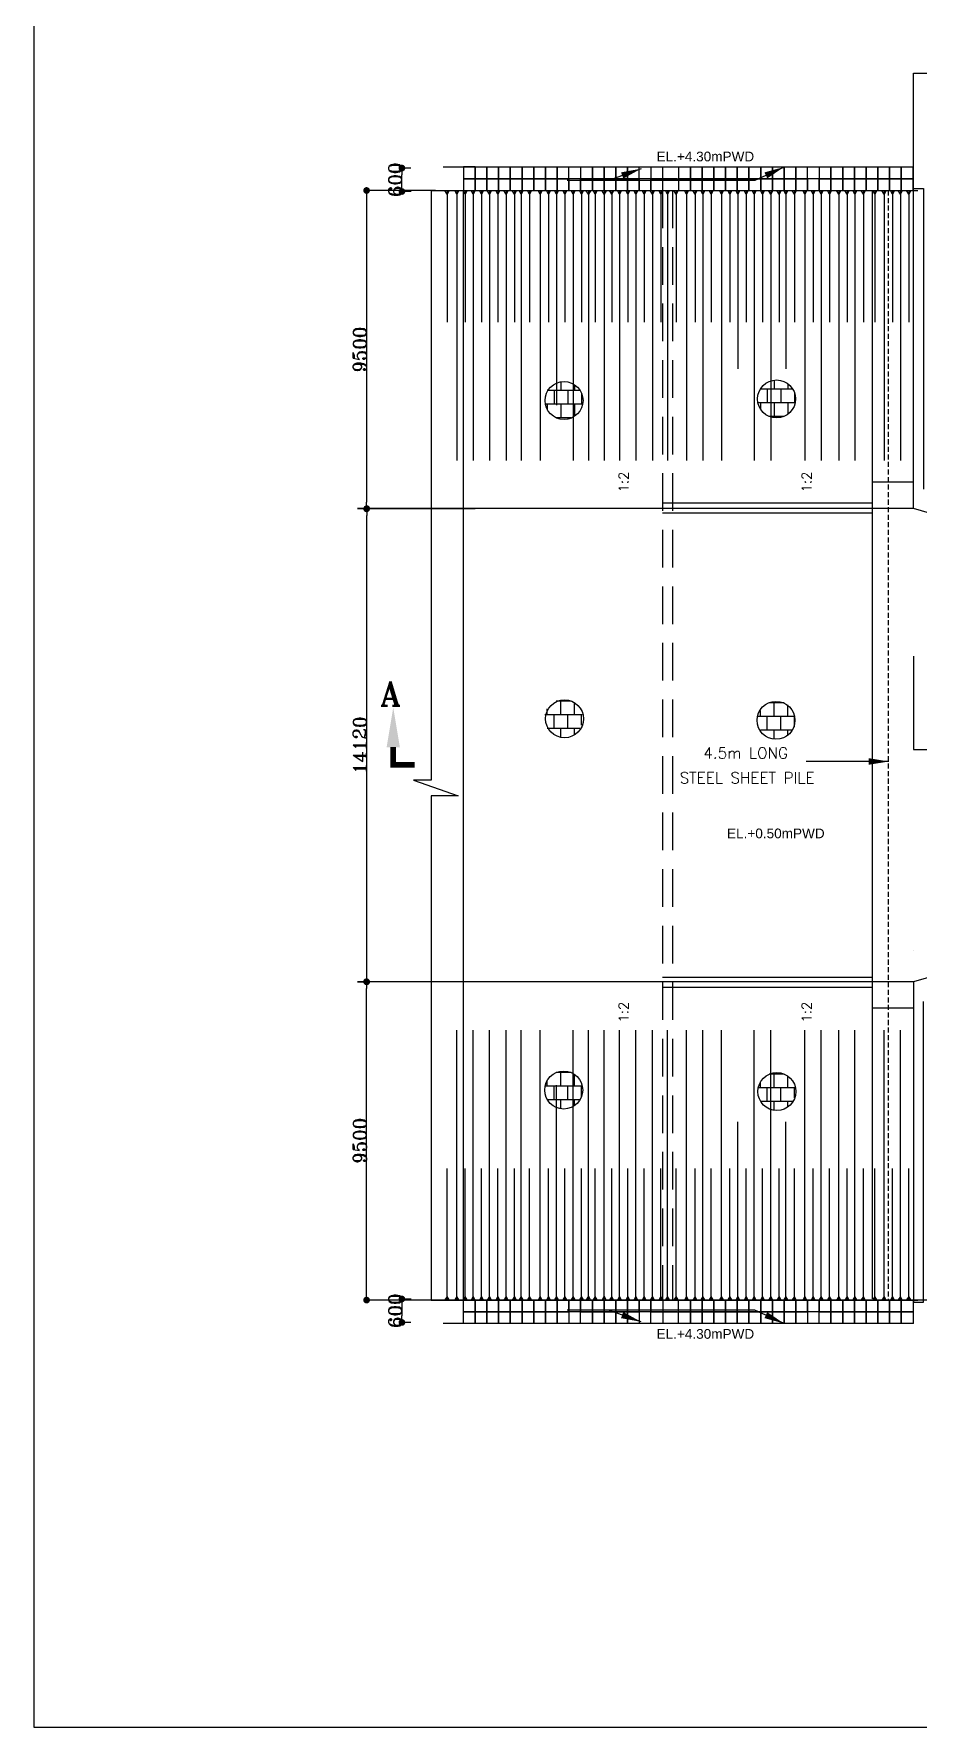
# Model space of a CAD drawing. Header units: metres. Extents: x -98554 to 27544620, y -161930 to 5264560.
# Drawn here: x -83711 to -57274, y 246363 to 296885 of the extents above; entities that cross this region are included whole.
import ezdxf

# ---------------------------------------------------------------- set-up
doc = ezdxf.new("R2010")
doc.units = ezdxf.units.M
doc.header["$LTSCALE"] = 15
doc.header["$MEASUREMENT"] = 0
for name, pattern in [('2-2', [50, 25, -25]), ('DASHED', [0.75, 0.5, -0.25]), ('DASHED2', [0.375, 0.25, -0.125])]:
    doc.linetypes.add(name, pattern=pattern)
doc.layers.get('0').update_dxf_attribs({"linetype": 'CONTINUOUS'})
doc.layers.get('Defpoints').update_dxf_attribs({"linetype": 'CONTINUOUS'})
for name, color, linetype in [('Dotted line', 7, 'DASHED'), ('LINE', 7, 'CONTINUOUS'), ('SLOPECON', 12, 'CONTINUOUS')]:
    doc.layers.add(name, color=color, linetype=linetype)
doc.layers.add('lline', color=102, linetype='CONTINUOUS', lineweight=20)
doc.layers.add('Rod', color=245, linetype='CONTINUOUS', lineweight=40)
doc.styles.add('BIG', font='ROMANT.SHX')
doc.styles.add('NASIR', font='romant.shx')
doc.styles.add('ROMAN_SIMPLEX', font='ROMANS')
doc.styles.get("Standard").update_dxf_attribs({"font": 'arial.ttf'})
doc.dimstyles.new('3', dxfattribs={"dimtxt": 225, "dimasz": 150, "dimexe": 225, "dimexo": 610, "dimgap": 9, "dimtad": 0, "dimdec": 0, "dimzin": 0, "dimdsep": 46, "dimtxsty": 'Standard', "dimblk": 'DOT', "dimcen": 0, "dimclrd": 5, "dimclrt": 1, "dimadec": 0, "dimazin": 0, "dimtfac": 1, "dimtdec": 0, "dimtofl": 0, "dimtmove": 2, "dimatfit": 3, "dimfxl": 1, "dimtolj": 1, "dimtzin": 0, "dimarcsym": 0})
doc.dimstyles.new('ISO-25', dxfattribs={"dimtxt": 250, "dimasz": 2.5, "dimexe": 1.25, "dimexo": 0.625, "dimtad": 1, "dimtxsty": 'BIG', "dimcen": 2.5, "dimadec": 0, "dimazin": 0, "dimtfac": 1, "dimtmove": 0, "dimatfit": 3, "dimfxl": 1, "dimarcsym": 0})
doc.dimstyles.get("Standard").update_dxf_attribs({"dimtxt": 250, "dimasz": 2, "dimexe": 0.18, "dimexo": 0.0625, "dimgap": 0.09, "dimtad": 0, "dimtih": 1, "dimtoh": 1, "dimzin": 0, "dimdsep": 46, "dimtxsty": 'ROMAN_SIMPLEX', "dimcen": 0.09, "dimadec": 0, "dimazin": 0, "dimtfac": 1, "dimtofl": 0, "dimtmove": 0, "dimatfit": 3, "dimfxl": 1, "dimtolj": 1, "dimtzin": 0, "dimarcsym": 0})

# ---------------------------------------------------------------- blocks, each defined once
blk = doc.blocks.new('_Dot')
at = {"color": 0, "linetype": 'ByBlock', "lineweight": -2}
blk.add_line((-0.5, 0), (-1, 0), dxfattribs=at)
at = {"color": 0, "linetype": 'ByBlock', "const_width": 0.5}
blk.add_lwpolyline([(-0.25, 0, 1), (0.25, 0, 1)], format="xyb", close=True, dxfattribs=at)
blk = doc.blocks.new('*D2985')
at = {"color": 0, "lineweight": -2}
for p, q in [((-72446, 259137), (-72721, 259137)), ((-72720, 258937), (-72720, 258637)), ((-72455, 258437), (-72721, 258437))]:
    blk.add_line(p, q, dxfattribs=at)
at = {"layer": 'Defpoints', "color": 0}
for p in [(-72446, 259137), (-72720, 258437), (-72454, 258437)]:
    blk.add_point(p, dxfattribs=at)
at = {"color": 0, "lineweight": -2, "xscale": 200, "yscale": 200, "zscale": 200}
for p, rotation in [((-72720, 259137), 90), ((-72720, 258437), 270)]:
    blk.add_blockref('_Dot', p, dxfattribs=dict(at, rotation=rotation))
at = {"color": 0, "insert": (-72920, 258787), "char_height": 400, "attachment_point": 5, "rotation": 90, "style": 'BIG'}
blk.add_mtext('600', dxfattribs=at)
blk = doc.blocks.new('*X11')
at = {"color": 0}
for p, q in [((19840, 640), (19840, 912)), ((19924, 960), (20274, 960)), ((20000, 960), (20000, 985)), ((20160, 640), (20160, 960)), ((19664, 640), (20535, 640)), ((19680, 403), (19680, 640)), ((20000, 320), (20000, 640)), ((20320, 320), (20320, 640)), ((20480, 640), (20480, 781)), ((19720, 320), (20479, 320)), ((19840, 190), (19840, 320)), ((20160, 111), (20160, 320))]:
    blk.add_line(p, q, dxfattribs=at)
blk = doc.blocks.new('*D3023')
at = {"color": 0, "lineweight": -2}
for p, q in [((-70534, 268605), (-73776, 268605)), ((-73775, 259305), (-73775, 268405)), ((-71718, 259105), (-73776, 259105))]:
    blk.add_line(p, q, dxfattribs=at)
at = {"layer": 'Defpoints', "color": 0}
for p in [(-73775, 268605), (-70534, 268605), (-71718, 259105)]:
    blk.add_point(p, dxfattribs=at)
at = {"color": 0, "lineweight": -2, "xscale": 200, "yscale": 200, "zscale": 200}
for p, rotation in [((-73775, 268605), 90), ((-73775, 259105), 270)]:
    blk.add_blockref('_Dot', p, dxfattribs=dict(at, rotation=rotation))
at = {"color": 0, "insert": (-73975, 263855), "char_height": 400, "attachment_point": 5, "rotation": 90, "style": 'BIG'}
blk.add_mtext('9500', dxfattribs=at)
blk = doc.blocks.new('*D3024')
at = {"color": 0, "lineweight": -2}
for p, q in [((-72455, 292880), (-72721, 292880)), ((-72720, 292381), (-72720, 292680)), ((-72446, 292181), (-72721, 292181))]:
    blk.add_line(p, q, dxfattribs=at)
at = {"layer": 'Defpoints', "color": 0}
for p in [(-72720, 292880), (-72454, 292880), (-72446, 292181)]:
    blk.add_point(p, dxfattribs=at)
at = {"color": 0, "lineweight": -2, "xscale": 200, "yscale": 200, "zscale": 200}
for p, rotation in [((-72720, 292880), 90), ((-72720, 292181), 270)]:
    blk.add_blockref('_Dot', p, dxfattribs=dict(at, rotation=rotation))
at = {"color": 0, "insert": (-72920, 292530), "char_height": 400, "attachment_point": 5, "rotation": 90, "style": 'BIG'}
blk.add_mtext('600', dxfattribs=at)
blk = doc.blocks.new('*D3025')
at = {"color": 0, "lineweight": -2}
for p, q in [((-74043, 282719), (-73771, 282719)), ((-73772, 268799), (-73772, 282519)), ((-74043, 268599), (-73771, 268599))]:
    blk.add_line(p, q, dxfattribs=at)
at = {"layer": 'Defpoints', "color": 0}
for p in [(-74043, 282719), (-73772, 282719), (-74043, 268599)]:
    blk.add_point(p, dxfattribs=at)
at = {"color": 0, "lineweight": -2, "xscale": 200, "yscale": 200, "zscale": 200}
for p, rotation in [((-73772, 282719), 90), ((-73772, 268599), 270)]:
    blk.add_blockref('_Dot', p, dxfattribs=dict(at, rotation=rotation))
at = {"color": 0, "insert": (-73973, 275659), "char_height": 400, "attachment_point": 5, "rotation": 90, "style": 'BIG'}
blk.add_mtext('14120', dxfattribs=at)
blk = doc.blocks.new('*D3026')
at = {"color": 0, "lineweight": -2}
for p, q in [((-71718, 292212), (-73776, 292212)), ((-73775, 292012), (-73775, 282912)), ((-70534, 282712), (-73776, 282712))]:
    blk.add_line(p, q, dxfattribs=at)
at = {"layer": 'Defpoints', "color": 0}
for p in [(-71718, 292212), (-73775, 282712), (-70534, 282712)]:
    blk.add_point(p, dxfattribs=at)
at = {"color": 0, "lineweight": -2, "xscale": 200, "yscale": 200, "zscale": 200}
for p, rotation in [((-73775, 292212), 90), ((-73775, 282712), 270)]:
    blk.add_blockref('_Dot', p, dxfattribs=dict(at, rotation=rotation))
at = {"color": 0, "insert": (-73975, 287462), "char_height": 400, "attachment_point": 5, "rotation": 90, "style": 'BIG'}
blk.add_mtext('9500', dxfattribs=at)
blk = doc.blocks.new('*D3107')
at = {"layer": 'Defpoints', "color": 0, "ltscale": 20}
for p in [(-17719, 295714), (-57448, 287787), (-17719, 287787)]:
    blk.add_point(p, dxfattribs=at)
at = {"layer": 'LINE', "color": 0, "lineweight": -2, "ltscale": 20}
for p, q in [((-57448, 287787), (-57448, 295715)), ((-57446, 295714), (-38441, 295714)), ((-17721, 295714), (-36726, 295714)), ((-17719, 287787), (-17719, 295715))]:
    blk.add_line(p, q, dxfattribs=at)
at = {"layer": 'LINE', "color": 0, "ltscale": 20}
for points in [[(-57446, 295715), (-57446, 295714), (-57448, 295714)], [(-17721, 295715), (-17721, 295714), (-17719, 295714)]]:
    blk.add_solid(points, dxfattribs=at)
at = {"layer": 'LINE', "color": 0, "ltscale": 20, "insert": (-37583, 295714), "char_height": 250, "attachment_point": 5, "style": 'ROMAN_SIMPLEX'}
blk.add_mtext('\\A1;39729.67', dxfattribs=at)
blk = doc.blocks.new('*D3109')
at = {"layer": 'Defpoints', "color": 0, "ltscale": 20}
for p in [(-57448, 278320), (-42377, 277491), (-57448, 275529)]:
    blk.add_point(p, dxfattribs=at)
at = {"layer": 'LINE', "color": 0, "lineweight": -2, "ltscale": 20}
for p, q in [((-57448, 278320), (-57448, 275529)), ((-42377, 277491), (-42377, 275529)), ((-57446, 275529), (-50752, 275529)), ((-42379, 275529), (-49073, 275529))]:
    blk.add_line(p, q, dxfattribs=at)
at = {"layer": 'LINE', "color": 0, "ltscale": 20}
for points in [[(-57446, 275529), (-57446, 275529), (-57448, 275529)], [(-42379, 275529), (-42379, 275529), (-42377, 275529)]]:
    blk.add_solid(points, dxfattribs=at)
at = {"layer": 'LINE', "color": 0, "ltscale": 20, "insert": (-49913, 275529), "char_height": 250, "attachment_point": 5, "style": 'ROMAN_SIMPLEX'}
blk.add_mtext('\\A1;15070.85', dxfattribs=at)

msp = doc.modelspace()

# ---------------------------------------------------------------- linework, layer by layer
for p, q in [((-57447.443, 282718.679), (-74051.369, 282718.679)), ((-42978.448, 278577.93), (-57447.443, 282718.679)), ((-57447.443, 268598.679), (-74051.369, 268598.679))]:
    msp.add_line(p, q)
for points in [[(-57448.27, 292912.296), (-71492.665, 292912.296)], [(-71843.276, 292212.231), (-71843.276, 274615.264)], [(-70894.55, 292212.234), (-70894.55, 259101.91)], [(-58679.756, 292212.271), (-58679.756, 259139.979)], [(-58679.756, 282883.387), (-64936.435, 282883.387)], [(-58679.756, 282585.429), (-64935.81, 282585.429)], [(-71843.276, 276785.807), (-71843.276, 274615.264)], [(-71843.276, 274145.698), (-71843.276, 259105.127)], [(-42387.036, 272908.679), (-57447.443, 268598.679)], [(-57448.208, 269548.377), (-57448.27, 269548.377)], [(-58679.756, 268433.971), (-64936.435, 268433.971)], [(-58679.756, 268731.929), (-64935.81, 268731.929)], [(-39725.868, 259105.127), (-72926.67, 259105.127)]]:
    msp.add_lwpolyline(points)
at = {"linetype": '2-2', "ltscale": 2000}
for points in [[(-70883.492, 292562.511), (-70533.492, 292562.511), (-70533.492, 292912.511), (-70883.492, 292912.511), (-70883.492, 292562.511)], [(-70883.492, 292212.511), (-70533.492, 292212.511), (-70533.492, 292562.511), (-70883.492, 292562.511), (-70883.492, 292212.511)], [(-70533.492, 292559.241), (-70183.492, 292559.241), (-70183.492, 292909.241), (-70533.492, 292909.241), (-70533.492, 292559.241)], [(-70533.492, 292209.241), (-70183.492, 292209.241), (-70183.492, 292559.241), (-70533.492, 292559.241), (-70533.492, 292209.241)], [(-70183.492, 292559.241), (-69833.492, 292559.241), (-69833.492, 292909.241), (-70183.492, 292909.241), (-70183.492, 292559.241)], [(-70183.492, 292209.241), (-69833.492, 292209.241), (-69833.492, 292559.241), (-70183.492, 292559.241), (-70183.492, 292209.241)], [(-69833.492, 292559.241), (-69483.492, 292559.241), (-69483.492, 292909.241), (-69833.492, 292909.241), (-69833.492, 292559.241)], [(-69833.492, 292209.241), (-69483.492, 292209.241), (-69483.492, 292559.241), (-69833.492, 292559.241), (-69833.492, 292209.241)], [(-69483.492, 292559.241), (-69133.492, 292559.241), (-69133.492, 292909.241), (-69483.492, 292909.241), (-69483.492, 292559.241)], [(-69483.492, 292209.241), (-69133.492, 292209.241), (-69133.492, 292559.241), (-69483.492, 292559.241), (-69483.492, 292209.241)], [(-69133.492, 292559.241), (-68783.492, 292559.241), (-68783.492, 292909.241), (-69133.492, 292909.241), (-69133.492, 292559.241)], [(-69133.492, 292209.241), (-68783.492, 292209.241), (-68783.492, 292559.241), (-69133.492, 292559.241), (-69133.492, 292209.241)], [(-68783.492, 292559.241), (-68433.492, 292559.241), (-68433.492, 292909.241), (-68783.492, 292909.241), (-68783.492, 292559.241)], [(-68783.492, 292209.241), (-68433.492, 292209.241), (-68433.492, 292559.241), (-68783.492, 292559.241), (-68783.492, 292209.241)], [(-68433.492, 292559.241), (-68083.492, 292559.241), (-68083.492, 292909.241), (-68433.492, 292909.241), (-68433.492, 292559.241)], [(-68433.492, 292209.241), (-68083.492, 292209.241), (-68083.492, 292559.241), (-68433.492, 292559.241), (-68433.492, 292209.241)], [(-68083.492, 292559.241), (-67733.492, 292559.241), (-67733.492, 292909.241), (-68083.492, 292909.241), (-68083.492, 292559.241)], [(-68083.492, 292209.241), (-67733.492, 292209.241), (-67733.492, 292559.241), (-68083.492, 292559.241), (-68083.492, 292209.241)], [(-67733.492, 292209.241), (-67383.492, 292209.241), (-67383.492, 292559.241), (-67733.492, 292559.241), (-67733.492, 292209.241)], [(-67383.492, 292559.241), (-67033.492, 292559.241), (-67033.492, 292909.241), (-67383.492, 292909.241), (-67383.492, 292559.241)], [(-67383.492, 292209.241), (-67033.492, 292209.241), (-67033.492, 292559.241), (-67383.492, 292559.241), (-67383.492, 292209.241)], [(-67033.492, 292559.241), (-66683.492, 292559.241), (-66683.492, 292909.241), (-67033.492, 292909.241), (-67033.492, 292559.241)], [(-67033.492, 292209.241), (-66683.492, 292209.241), (-66683.492, 292559.241), (-67033.492, 292559.241), (-67033.492, 292209.241)], [(-66683.492, 292559.241), (-66333.492, 292559.241), (-66333.492, 292909.241), (-66683.492, 292909.241), (-66683.492, 292559.241)], [(-66683.492, 292209.241), (-66333.492, 292209.241), (-66333.492, 292559.241), (-66683.492, 292559.241), (-66683.492, 292209.241)], [(-66333.492, 292559.241), (-65983.492, 292559.241), (-65983.492, 292909.241), (-66333.492, 292909.241), (-66333.492, 292559.241)], [(-66333.492, 292209.241), (-65983.492, 292209.241), (-65983.492, 292559.241), (-66333.492, 292559.241), (-66333.492, 292209.241)], [(-65983.492, 292559.241), (-65633.492, 292559.241), (-65633.492, 292909.241), (-65983.492, 292909.241), (-65983.492, 292559.241)], [(-65983.492, 292209.241), (-65633.492, 292209.241), (-65633.492, 292559.241), (-65983.492, 292559.241), (-65983.492, 292209.241)], [(-65633.492, 292209.241), (-65283.492, 292209.241), (-65283.492, 292559.241), (-65633.492, 292559.241), (-65633.492, 292209.241)], [(-65283.492, 292559.241), (-64933.492, 292559.241), (-64933.492, 292909.241), (-65283.492, 292909.241), (-65283.492, 292559.241)], [(-65283.492, 292209.241), (-64933.492, 292209.241), (-64933.492, 292559.241), (-65283.492, 292559.241), (-65283.492, 292209.241)], [(-64933.492, 292562.296), (-64106.333, 292562.296), (-64106.333, 292912.296), (-64456.333, 292912.296), (-64456.333, 292562.296)], [(-64456.333, 292212.296), (-64106.333, 292212.296), (-64106.333, 292562.296), (-64456.333, 292562.296), (-64456.333, 292212.296)], [(-64106.333, 292562.296), (-63756.333, 292562.296), (-63756.333, 292912.296), (-64106.333, 292912.296), (-64106.333, 292562.296)], [(-64106.333, 292212.296), (-63756.333, 292212.296), (-63756.333, 292562.296), (-64106.333, 292562.296), (-64106.333, 292212.296)], [(-63756.333, 292562.296), (-63406.333, 292562.296), (-63406.333, 292912.296), (-63756.333, 292912.296), (-63756.333, 292562.296)], [(-63756.333, 292212.296), (-63406.333, 292212.296), (-63406.333, 292562.296), (-63756.333, 292562.296), (-63756.333, 292212.296)], [(-63406.333, 292562.296), (-63056.333, 292562.296), (-63056.333, 292912.296), (-63406.333, 292912.296), (-63406.333, 292562.296)], [(-63406.333, 292212.296), (-63056.333, 292212.296), (-63056.333, 292562.296), (-63406.333, 292562.296), (-63406.333, 292212.296)], [(-63056.333, 292562.296), (-62706.333, 292562.296), (-62706.333, 292912.296), (-63056.333, 292912.296), (-63056.333, 292562.296)], [(-63056.333, 292212.296), (-62706.333, 292212.296), (-62706.333, 292562.296), (-63056.333, 292562.296), (-63056.333, 292212.296)], [(-62707.259, 292562.296), (-62357.259, 292562.296), (-62357.259, 292912.296), (-62707.259, 292912.296), (-62707.259, 292562.296)], [(-62707.259, 292212.296), (-62357.259, 292212.296), (-62357.259, 292562.296), (-62707.259, 292562.296), (-62707.259, 292212.296)], [(-62357.259, 292562.296), (-62007.259, 292562.296), (-62007.259, 292912.296), (-62357.259, 292912.296), (-62357.259, 292562.296)], [(-62357.259, 292212.296), (-62007.259, 292212.296), (-62007.259, 292562.296), (-62357.259, 292562.296), (-62357.259, 292212.296)], [(-62007.259, 292562.296), (-61657.259, 292562.296), (-61657.259, 292912.296), (-62007.259, 292912.296), (-62007.259, 292562.296)], [(-62007.259, 292212.296), (-61657.259, 292212.296), (-61657.259, 292562.296), (-62007.259, 292562.296), (-62007.259, 292212.296)], [(-61657.259, 292562.296), (-61307.259, 292562.296), (-61307.259, 292912.296), (-61657.259, 292912.296), (-61657.259, 292562.296)], [(-61657.259, 292212.296), (-61307.259, 292212.296), (-61307.259, 292562.296), (-61657.259, 292562.296), (-61657.259, 292212.296)], [(-61307.259, 292562.296), (-60957.259, 292562.296), (-60957.259, 292912.296), (-61307.259, 292912.296), (-61307.259, 292562.296)], [(-61307.259, 292212.296), (-60957.259, 292212.296), (-60957.259, 292562.296), (-61307.259, 292562.296), (-61307.259, 292212.296)], [(-60957.259, 292562.296), (-60607.259, 292562.296), (-60607.259, 292912.296), (-60957.259, 292912.296), (-60957.259, 292562.296)], [(-60957.259, 292212.296), (-60607.259, 292212.296), (-60607.259, 292562.296), (-60957.259, 292562.296), (-60957.259, 292212.296)], [(-60607.259, 292212.296), (-60257.259, 292212.296), (-60257.259, 292562.296), (-60607.259, 292562.296), (-60607.259, 292212.296)], [(-60257.259, 292562.296), (-59907.259, 292562.296), (-59907.259, 292912.296), (-60257.259, 292912.296), (-60257.259, 292562.296)], [(-60257.259, 292212.296), (-59907.259, 292212.296), (-59907.259, 292562.296), (-60257.259, 292562.296), (-60257.259, 292212.296)], [(-59907.259, 292562.296), (-59557.259, 292562.296), (-59557.259, 292912.296), (-59907.259, 292912.296), (-59907.259, 292562.296)], [(-59907.259, 292212.296), (-59557.259, 292212.296), (-59557.259, 292562.296), (-59907.259, 292562.296), (-59907.259, 292212.296)], [(-59557.259, 292562.296), (-59207.259, 292562.296), (-59207.259, 292912.296), (-59557.259, 292912.296), (-59557.259, 292562.296)], [(-59557.259, 292212.296), (-59207.259, 292212.296), (-59207.259, 292562.296), (-59557.259, 292562.296), (-59557.259, 292212.296)], [(-59207.259, 292562.296), (-58857.259, 292562.296), (-58857.259, 292912.296), (-59207.259, 292912.296), (-59207.259, 292562.296)], [(-59207.259, 292212.296), (-58857.259, 292212.296), (-58857.259, 292562.296), (-59207.259, 292562.296), (-59207.259, 292212.296)], [(-58857.259, 292562.296), (-58507.259, 292562.296), (-58507.259, 292912.296), (-58857.259, 292912.296), (-58857.259, 292562.296)], [(-58857.259, 292212.296), (-58507.259, 292212.296), (-58507.259, 292562.296), (-58857.259, 292562.296), (-58857.259, 292212.296)], [(-58507.259, 292562.296), (-58157.259, 292562.296), (-58157.259, 292912.296), (-58507.259, 292912.296), (-58507.259, 292562.296)], [(-58507.259, 292212.296), (-58157.259, 292212.296), (-58157.259, 292562.296), (-58507.259, 292562.296), (-58507.259, 292212.296)], [(-58157.259, 292562.296), (-57807.259, 292562.296), (-57807.259, 292912.296), (-58157.259, 292912.296), (-58157.259, 292562.296)], [(-58157.259, 292212.296), (-57807.259, 292212.296), (-57807.259, 292562.296), (-58157.259, 292562.296), (-58157.259, 292212.296)], [(-57807.259, 292562.296), (-57457.259, 292562.296), (-57457.259, 292912.296), (-57807.259, 292912.296), (-57807.259, 292562.296)], [(-57807.259, 292212.296), (-57457.259, 292212.296), (-57457.259, 292562.296), (-57807.259, 292562.296), (-57807.259, 292212.296)], [(-57448.27, 283505.461), (-58679.756, 283505.461)], [(-71843.276, 274615.264), (-72375.9, 274615.264), (-71039.842, 274145.698), (-71843.276, 274145.698)], [(-57448.27, 267811.898), (-58679.756, 267811.898)], [(-70883.492, 259104.847), (-70533.492, 259104.847), (-70533.492, 258754.847), (-70883.492, 258754.847), (-70883.492, 259104.847)], [(-70883.492, 258754.847), (-70533.492, 258754.847), (-70533.492, 258404.847), (-70883.492, 258404.847), (-70883.492, 258754.847)], [(-70533.492, 259108.117), (-70183.492, 259108.117), (-70183.492, 258758.117), (-70533.492, 258758.117), (-70533.492, 259108.117)], [(-70533.492, 258758.117), (-70183.492, 258758.117), (-70183.492, 258408.117), (-70533.492, 258408.117), (-70533.492, 258758.117)], [(-70183.492, 259108.117), (-69833.492, 259108.117), (-69833.492, 258758.117), (-70183.492, 258758.117), (-70183.492, 259108.117)], [(-70183.492, 258758.117), (-69833.492, 258758.117), (-69833.492, 258408.117), (-70183.492, 258408.117), (-70183.492, 258758.117)], [(-69833.492, 259108.117), (-69483.492, 259108.117), (-69483.492, 258758.117), (-69833.492, 258758.117), (-69833.492, 259108.117)], [(-69833.492, 258758.117), (-69483.492, 258758.117), (-69483.492, 258408.117), (-69833.492, 258408.117), (-69833.492, 258758.117)], [(-69483.492, 259108.117), (-69133.492, 259108.117), (-69133.492, 258758.117), (-69483.492, 258758.117), (-69483.492, 259108.117)], [(-69483.492, 258758.117), (-69133.492, 258758.117), (-69133.492, 258408.117), (-69483.492, 258408.117), (-69483.492, 258758.117)], [(-69133.492, 259108.117), (-68783.492, 259108.117), (-68783.492, 258758.117), (-69133.492, 258758.117), (-69133.492, 259108.117)], [(-69133.492, 258758.117), (-68783.492, 258758.117), (-68783.492, 258408.117), (-69133.492, 258408.117), (-69133.492, 258758.117)], [(-68783.492, 259108.117), (-68433.492, 259108.117), (-68433.492, 258758.117), (-68783.492, 258758.117), (-68783.492, 259108.117)], [(-68783.492, 258758.117), (-68433.492, 258758.117), (-68433.492, 258408.117), (-68783.492, 258408.117), (-68783.492, 258758.117)], [(-68433.492, 259108.117), (-68083.492, 259108.117), (-68083.492, 258758.117), (-68433.492, 258758.117), (-68433.492, 259108.117)], [(-68433.492, 258758.117), (-68083.492, 258758.117), (-68083.492, 258408.117), (-68433.492, 258408.117), (-68433.492, 258758.117)], [(-68083.492, 259108.117), (-67733.492, 259108.117), (-67733.492, 258758.117), (-68083.492, 258758.117), (-68083.492, 259108.117)], [(-68083.492, 258758.117), (-67733.492, 258758.117), (-67733.492, 258408.117), (-68083.492, 258408.117), (-68083.492, 258758.117)], [(-67733.492, 259108.117), (-67383.492, 259108.117), (-67383.492, 258758.117), (-67733.492, 258758.117), (-67733.492, 259108.117)], [(-67383.492, 259108.117), (-67033.492, 259108.117), (-67033.492, 258758.117), (-67383.492, 258758.117), (-67383.492, 259108.117)], [(-67383.492, 258758.117), (-67033.492, 258758.117), (-67033.492, 258408.117), (-67383.492, 258408.117), (-67383.492, 258758.117)], [(-67033.492, 259108.117), (-66683.492, 259108.117), (-66683.492, 258758.117), (-67033.492, 258758.117), (-67033.492, 259108.117)], [(-67033.492, 258758.117), (-66683.492, 258758.117), (-66683.492, 258408.117), (-67033.492, 258408.117), (-67033.492, 258758.117)], [(-66683.492, 259108.117), (-66333.492, 259108.117), (-66333.492, 258758.117), (-66683.492, 258758.117), (-66683.492, 259108.117)], [(-66683.492, 258758.117), (-66333.492, 258758.117), (-66333.492, 258408.117), (-66683.492, 258408.117), (-66683.492, 258758.117)], [(-66333.492, 259108.117), (-65983.492, 259108.117), (-65983.492, 258758.117), (-66333.492, 258758.117), (-66333.492, 259108.117)], [(-66333.492, 258758.117), (-65983.492, 258758.117), (-65983.492, 258408.117), (-66333.492, 258408.117), (-66333.492, 258758.117)], [(-65983.492, 259108.117), (-65633.492, 259108.117), (-65633.492, 258758.117), (-65983.492, 258758.117), (-65983.492, 259108.117)], [(-65983.492, 258758.117), (-65633.492, 258758.117), (-65633.492, 258408.117), (-65983.492, 258408.117), (-65983.492, 258758.117)], [(-65633.492, 259108.117), (-65283.492, 259108.117), (-65283.492, 258758.117), (-65633.492, 258758.117), (-65633.492, 259108.117)], [(-65283.492, 259108.117), (-64933.492, 259108.117), (-64933.492, 258758.117), (-65283.492, 258758.117), (-65283.492, 259108.117)], [(-65283.492, 258758.117), (-64933.492, 258758.117), (-64933.492, 258408.117), (-65283.492, 258408.117), (-65283.492, 258758.117)], [(-64933.492, 258755.062), (-64106.333, 258755.062), (-64106.333, 258405.062), (-64456.333, 258405.062), (-64456.333, 258755.062)], [(-64456.333, 259105.062), (-64106.333, 259105.062), (-64106.333, 258755.062), (-64456.333, 258755.062), (-64456.333, 259105.062)], [(-64106.333, 259105.062), (-63756.333, 259105.062), (-63756.333, 258755.062), (-64106.333, 258755.062), (-64106.333, 259105.062)], [(-64106.333, 258755.062), (-63756.333, 258755.062), (-63756.333, 258405.062), (-64106.333, 258405.062), (-64106.333, 258755.062)], [(-63756.333, 259105.062), (-63406.333, 259105.062), (-63406.333, 258755.062), (-63756.333, 258755.062), (-63756.333, 259105.062)], [(-63756.333, 258755.062), (-63406.333, 258755.062), (-63406.333, 258405.062), (-63756.333, 258405.062), (-63756.333, 258755.062)], [(-63406.333, 259105.062), (-63056.333, 259105.062), (-63056.333, 258755.062), (-63406.333, 258755.062), (-63406.333, 259105.062)], [(-63406.333, 258755.062), (-63056.333, 258755.062), (-63056.333, 258405.062), (-63406.333, 258405.062), (-63406.333, 258755.062)], [(-63056.333, 259105.062), (-62706.333, 259105.062), (-62706.333, 258755.062), (-63056.333, 258755.062), (-63056.333, 259105.062)], [(-63056.333, 258755.062), (-62706.333, 258755.062), (-62706.333, 258405.062), (-63056.333, 258405.062), (-63056.333, 258755.062)], [(-62707.259, 259105.062), (-62357.259, 259105.062), (-62357.259, 258755.062), (-62707.259, 258755.062), (-62707.259, 259105.062)], [(-62707.259, 258755.062), (-62357.259, 258755.062), (-62357.259, 258405.062), (-62707.259, 258405.062), (-62707.259, 258755.062)], [(-62357.259, 259105.062), (-62007.259, 259105.062), (-62007.259, 258755.062), (-62357.259, 258755.062), (-62357.259, 259105.062)], [(-62357.259, 258755.062), (-62007.259, 258755.062), (-62007.259, 258405.062), (-62357.259, 258405.062), (-62357.259, 258755.062)], [(-62007.259, 259105.062), (-61657.259, 259105.062), (-61657.259, 258755.062), (-62007.259, 258755.062), (-62007.259, 259105.062)], [(-62007.259, 258755.062), (-61657.259, 258755.062), (-61657.259, 258405.062), (-62007.259, 258405.062), (-62007.259, 258755.062)], [(-61657.259, 259105.062), (-61307.259, 259105.062), (-61307.259, 258755.062), (-61657.259, 258755.062), (-61657.259, 259105.062)], [(-61657.259, 258755.062), (-61307.259, 258755.062), (-61307.259, 258405.062), (-61657.259, 258405.062), (-61657.259, 258755.062)], [(-61307.259, 259105.062), (-60957.259, 259105.062), (-60957.259, 258755.062), (-61307.259, 258755.062), (-61307.259, 259105.062)], [(-61307.259, 258755.062), (-60957.259, 258755.062), (-60957.259, 258405.062), (-61307.259, 258405.062), (-61307.259, 258755.062)], [(-60957.259, 259105.062), (-60607.259, 259105.062), (-60607.259, 258755.062), (-60957.259, 258755.062), (-60957.259, 259105.062)], [(-60957.259, 258755.062), (-60607.259, 258755.062), (-60607.259, 258405.062), (-60957.259, 258405.062), (-60957.259, 258755.062)], [(-60607.259, 259105.062), (-60257.259, 259105.062), (-60257.259, 258755.062), (-60607.259, 258755.062), (-60607.259, 259105.062)], [(-60257.259, 259105.062), (-59907.259, 259105.062), (-59907.259, 258755.062), (-60257.259, 258755.062), (-60257.259, 259105.062)], [(-60257.259, 258755.062), (-59907.259, 258755.062), (-59907.259, 258405.062), (-60257.259, 258405.062), (-60257.259, 258755.062)], [(-59907.259, 259105.062), (-59557.259, 259105.062), (-59557.259, 258755.062), (-59907.259, 258755.062), (-59907.259, 259105.062)], [(-59907.259, 258755.062), (-59557.259, 258755.062), (-59557.259, 258405.062), (-59907.259, 258405.062), (-59907.259, 258755.062)], [(-59557.259, 259105.062), (-59207.259, 259105.062), (-59207.259, 258755.062), (-59557.259, 258755.062), (-59557.259, 259105.062)], [(-59557.259, 258755.062), (-59207.259, 258755.062), (-59207.259, 258405.062), (-59557.259, 258405.062), (-59557.259, 258755.062)], [(-59207.259, 259105.062), (-58857.259, 259105.062), (-58857.259, 258755.062), (-59207.259, 258755.062), (-59207.259, 259105.062)], [(-59207.259, 258755.062), (-58857.259, 258755.062), (-58857.259, 258405.062), (-59207.259, 258405.062), (-59207.259, 258755.062)], [(-58857.259, 259105.062), (-58507.259, 259105.062), (-58507.259, 258755.062), (-58857.259, 258755.062), (-58857.259, 259105.062)], [(-58857.259, 258755.062), (-58507.259, 258755.062), (-58507.259, 258405.062), (-58857.259, 258405.062), (-58857.259, 258755.062)], [(-58507.259, 259105.062), (-58157.259, 259105.062), (-58157.259, 258755.062), (-58507.259, 258755.062), (-58507.259, 259105.062)], [(-58507.259, 258755.062), (-58157.259, 258755.062), (-58157.259, 258405.062), (-58507.259, 258405.062), (-58507.259, 258755.062)], [(-58157.259, 259105.062), (-57807.259, 259105.062), (-57807.259, 258755.062), (-58157.259, 258755.062), (-58157.259, 259105.062)], [(-58157.259, 258755.062), (-57807.259, 258755.062), (-57807.259, 258405.062), (-58157.259, 258405.062), (-58157.259, 258755.062)], [(-57807.259, 259105.062), (-57457.259, 259105.062), (-57457.259, 258755.062), (-57807.259, 258755.062), (-57807.259, 259105.062)], [(-57807.259, 258755.062), (-57457.259, 258755.062), (-57457.259, 258405.062), (-57807.259, 258405.062), (-57807.259, 258755.062)]]:
    msp.add_lwpolyline(points, dxfattribs=at)
at = {"color": 3}
msp.add_lwpolyline([(-57448.27, 258405.062), (-71492.665, 258405.062)], dxfattribs=at)
at = {"layer": 'Dotted line', "ltscale": 150}
for points in [[(-64935.81, 292212.252), (-64935.81, 259105.179)], [(-64641.372, 292212.253), (-64641.372, 259105.179)]]:
    msp.add_lwpolyline(points, dxfattribs=at)
at = {"layer": 'Dotted line', "linetype": 'DASHED2', "lineweight": 30, "ltscale": 40}
msp.add_lwpolyline([(-58196.517, 292212.273), (-58196.517, 259105.179)], dxfattribs=at)
at = {"layer": 'Dotted line', "linetype": '2-2', "ltscale": 2000}
for points in [[(-57448.27, 282709.579), (-57448.27, 292274.61), (-57148.27, 292274.61), (-57148.376, 283299.798)], [(-57448.27, 268607.779), (-57448.27, 259042.748), (-57148.27, 259042.748), (-57148.376, 268017.56)]]:
    msp.add_lwpolyline(points, dxfattribs=at)
at = {"layer": 'LINE', "color": 3, "lineweight": 30, "ltscale": 20}
msp.add_lwpolyline([(-83711.392, 246362.865), (5763.081, 246362.865), (5763.081, 320354.19), (-83711.392, 320354.19)], close=True, dxfattribs=at)
at = {"layer": 'LINE', "linetype": '2-2', "ltscale": 2000}
for points in [[(-64500.606, 292562.296), (-64933.492, 292562.296)], [(-64500.606, 258755.062), (-64933.492, 258755.062)]]:
    msp.add_lwpolyline(points, dxfattribs=at)
at = {"layer": 'LINE'}
for points in [[(-71314.073, 292209.809), (-71372.862, 292103.661), (-71435.74, 292209.809)], [(-71019.137, 292209.809), (-71077.925, 292103.661), (-71140.803, 292209.809)], [(-70768.988, 292209.809), (-70827.776, 292103.661), (-70890.655, 292209.809)], [(-70533.492, 292212.296), (-70592.281, 292106.149), (-70655.159, 292212.296)], [(-70283.344, 292212.296), (-70342.132, 292106.149), (-70405.01, 292212.296)], [(-70047.845, 292212.296), (-70106.633, 292106.149), (-70169.512, 292212.296)], [(-69797.697, 292212.296), (-69856.485, 292106.149), (-69919.363, 292212.296)], [(-69552.084, 292212.296), (-69610.872, 292106.149), (-69673.75, 292212.296)], [(-69301.935, 292212.296), (-69360.723, 292106.149), (-69423.602, 292212.296)], [(-69096.789, 292209.809), (-69155.577, 292103.661), (-69218.455, 292209.809)], [(-68846.64, 292209.809), (-68905.428, 292103.661), (-68968.307, 292209.809)], [(-68530.202, 292212.296), (-68588.991, 292106.149), (-68651.869, 292212.296)], [(-68280.054, 292212.296), (-68338.842, 292106.149), (-68401.72, 292212.296)], [(-68044.558, 292209.809), (-68103.346, 292103.661), (-68166.224, 292209.809)], [(-67794.41, 292209.809), (-67853.198, 292103.661), (-67916.076, 292209.809)], [(-67547.115, 292209.809), (-67605.903, 292103.661), (-67668.781, 292209.809)], [(-67296.966, 292209.809), (-67355.754, 292103.661), (-67418.632, 292209.809)], [(-67092.328, 292205.968), (-67151.116, 292099.82), (-67213.995, 292205.968)], [(-66890.536, 292209.809), (-66949.324, 292103.661), (-67012.203, 292209.809)], [(-66617.248, 292205.968), (-66676.036, 292099.82), (-66738.914, 292205.968)], [(-66397.858, 292209.809), (-66456.646, 292103.661), (-66519.524, 292209.809)], [(-66162.362, 292212.296), (-66221.15, 292106.149), (-66284.029, 292212.296)], [(-65912.214, 292212.296), (-65971.002, 292106.149), (-66033.88, 292212.296)], [(-65676.715, 292212.296), (-65735.503, 292106.149), (-65798.381, 292212.296)], [(-65426.567, 292212.296), (-65485.355, 292106.149), (-65548.233, 292212.296)], [(-65180.953, 292212.296), (-65239.742, 292106.149), (-65302.62, 292212.296)], [(-64930.805, 292212.296), (-64989.593, 292106.149), (-65052.471, 292212.296)], [(-64725.659, 292209.809), (-64784.447, 292103.661), (-64847.325, 292209.809)], [(-64475.51, 292209.809), (-64534.298, 292103.661), (-64597.176, 292209.809)], [(-64159.072, 292212.296), (-64217.86, 292106.149), (-64280.739, 292212.296)], [(-63908.924, 292212.296), (-63967.712, 292106.149), (-64030.59, 292212.296)], [(-63673.428, 292209.809), (-63732.216, 292103.661), (-63795.094, 292209.809)], [(-63423.279, 292209.809), (-63482.068, 292103.661), (-63544.946, 292209.809)], [(-63115.51, 292209.809), (-63174.298, 292103.661), (-63237.177, 292209.809)], [(-62865.362, 292209.809), (-62924.15, 292103.661), (-62987.028, 292209.809)], [(-62629.866, 292212.296), (-62688.654, 292106.149), (-62751.532, 292212.296)], [(-62379.717, 292212.296), (-62438.506, 292106.149), (-62501.384, 292212.296)], [(-62144.219, 292212.296), (-62203.007, 292106.149), (-62265.885, 292212.296)], [(-61894.07, 292212.296), (-61952.858, 292106.149), (-62015.737, 292212.296)], [(-61648.457, 292212.296), (-61707.245, 292106.149), (-61770.123, 292212.296)], [(-61398.309, 292212.296), (-61457.097, 292106.149), (-61519.975, 292212.296)], [(-61193.162, 292209.809), (-61251.95, 292103.661), (-61314.829, 292209.809)], [(-60943.014, 292209.809), (-61001.802, 292103.661), (-61064.68, 292209.809)], [(-60626.576, 292212.296), (-60685.364, 292106.149), (-60748.242, 292212.296)], [(-60376.427, 292212.296), (-60435.216, 292106.149), (-60498.094, 292212.296)], [(-60140.932, 292209.809), (-60199.72, 292103.661), (-60262.598, 292209.809)], [(-59890.783, 292209.809), (-59949.571, 292103.661), (-60012.45, 292209.809)], [(-59617.975, 292212.296), (-59676.764, 292106.149), (-59739.642, 292212.296)], [(-59367.827, 292212.296), (-59426.615, 292106.149), (-59489.493, 292212.296)], [(-59132.331, 292209.809), (-59191.119, 292103.661), (-59253.998, 292209.809)], [(-58882.183, 292209.809), (-58940.971, 292103.661), (-59003.849, 292209.809)], [(-58535.622, 292209.809), (-58594.41, 292103.661), (-58657.288, 292209.809)], [(-58262.814, 292212.296), (-58321.602, 292106.149), (-58384.48, 292212.296)], [(-58012.666, 292212.296), (-58071.454, 292106.149), (-58134.332, 292212.296)], [(-57777.17, 292209.809), (-57835.958, 292103.661), (-57898.836, 292209.809)], [(-57527.021, 292209.809), (-57585.809, 292103.661), (-57648.688, 292209.809)], [(-71314.073, 259107.55), (-71372.862, 259213.697), (-71435.74, 259107.55)], [(-71019.137, 259107.55), (-71077.925, 259213.697), (-71140.803, 259107.55)], [(-70768.988, 259107.55), (-70827.776, 259213.697), (-70890.655, 259107.55)], [(-70533.492, 259105.062), (-70592.281, 259211.21), (-70655.159, 259105.062)], [(-70283.344, 259105.062), (-70342.132, 259211.21), (-70405.01, 259105.062)], [(-70047.845, 259105.062), (-70106.633, 259211.21), (-70169.512, 259105.062)], [(-69797.697, 259105.062), (-69856.485, 259211.21), (-69919.363, 259105.062)], [(-69552.084, 259105.062), (-69610.872, 259211.21), (-69673.75, 259105.062)], [(-69301.935, 259105.062), (-69360.723, 259211.21), (-69423.602, 259105.062)], [(-69096.789, 259107.55), (-69155.577, 259213.697), (-69218.455, 259107.55)], [(-68846.64, 259107.55), (-68905.428, 259213.697), (-68968.307, 259107.55)], [(-68530.202, 259105.062), (-68588.991, 259211.21), (-68651.869, 259105.062)], [(-68280.054, 259105.062), (-68338.842, 259211.21), (-68401.72, 259105.062)], [(-68044.558, 259107.55), (-68103.346, 259213.697), (-68166.224, 259107.55)], [(-67794.41, 259107.55), (-67853.198, 259213.697), (-67916.076, 259107.55)], [(-67547.115, 259107.55), (-67605.903, 259213.697), (-67668.781, 259107.55)], [(-67296.966, 259107.55), (-67355.754, 259213.697), (-67418.632, 259107.55)], [(-67092.328, 259111.391), (-67151.116, 259217.538), (-67213.995, 259111.391)], [(-66890.536, 259107.55), (-66949.324, 259213.697), (-67012.203, 259107.55)], [(-66617.248, 259111.391), (-66676.036, 259217.538), (-66738.914, 259111.391)], [(-66397.858, 259107.55), (-66456.646, 259213.697), (-66519.524, 259107.55)], [(-66162.362, 259105.062), (-66221.15, 259211.21), (-66284.029, 259105.062)], [(-65912.214, 259105.062), (-65971.002, 259211.21), (-66033.88, 259105.062)], [(-65676.715, 259105.062), (-65735.503, 259211.21), (-65798.381, 259105.062)], [(-65426.567, 259105.062), (-65485.355, 259211.21), (-65548.233, 259105.062)], [(-65180.953, 259105.062), (-65239.742, 259211.21), (-65302.62, 259105.062)], [(-64930.805, 259105.062), (-64989.593, 259211.21), (-65052.471, 259105.062)], [(-64725.659, 259107.55), (-64784.447, 259213.697), (-64847.325, 259107.55)], [(-64475.51, 259107.55), (-64534.298, 259213.697), (-64597.176, 259107.55)], [(-64159.072, 259105.062), (-64217.86, 259211.21), (-64280.739, 259105.062)], [(-63908.924, 259105.062), (-63967.712, 259211.21), (-64030.59, 259105.062)], [(-63673.428, 259107.55), (-63732.216, 259213.697), (-63795.094, 259107.55)], [(-63423.279, 259107.55), (-63482.068, 259213.697), (-63544.946, 259107.55)], [(-63115.51, 259107.55), (-63174.298, 259213.697), (-63237.177, 259107.55)], [(-62865.362, 259107.55), (-62924.15, 259213.697), (-62987.028, 259107.55)], [(-62629.866, 259105.062), (-62688.654, 259211.21), (-62751.532, 259105.062)], [(-62379.717, 259105.062), (-62438.506, 259211.21), (-62501.384, 259105.062)], [(-62144.219, 259105.062), (-62203.007, 259211.21), (-62265.885, 259105.062)], [(-61894.07, 259105.062), (-61952.858, 259211.21), (-62015.737, 259105.062)], [(-61648.457, 259105.062), (-61707.245, 259211.21), (-61770.123, 259105.062)], [(-61398.309, 259105.062), (-61457.097, 259211.21), (-61519.975, 259105.062)], [(-61193.162, 259107.55), (-61251.95, 259213.697), (-61314.829, 259107.55)], [(-60943.014, 259107.55), (-61001.802, 259213.697), (-61064.68, 259107.55)], [(-60626.576, 259105.062), (-60685.364, 259211.21), (-60748.242, 259105.062)], [(-60376.427, 259105.062), (-60435.216, 259211.21), (-60498.094, 259105.062)], [(-60140.932, 259107.55), (-60199.72, 259213.697), (-60262.598, 259107.55)], [(-59890.783, 259107.55), (-59949.571, 259213.697), (-60012.45, 259107.55)], [(-59617.975, 259105.062), (-59676.764, 259211.21), (-59739.642, 259105.062)], [(-59367.827, 259105.062), (-59426.615, 259211.21), (-59489.493, 259105.062)], [(-59132.331, 259107.55), (-59191.119, 259213.697), (-59253.998, 259107.55)], [(-58882.183, 259107.55), (-58940.971, 259213.697), (-59003.849, 259107.55)], [(-58535.622, 259107.55), (-58594.41, 259213.697), (-58657.288, 259107.55)], [(-58262.814, 259105.062), (-58321.602, 259211.21), (-58384.48, 259105.062)], [(-58012.666, 259105.062), (-58071.454, 259211.21), (-58134.332, 259105.062)], [(-57777.17, 259107.55), (-57835.958, 259213.697), (-57898.836, 259107.55)], [(-57527.021, 259107.55), (-57585.809, 259213.697), (-57648.688, 259107.55)]]:
    msp.add_lwpolyline(points, dxfattribs=at)
at = {"layer": 'LINE', "color": 0, "const_width": 170}
for points in [[(-72978.751, 275348.72), (-72978.751, 275608.395)], [(-72338.904, 275070.857), (-72978.751, 275070.857), (-72978.751, 275350.506)]]:
    msp.add_lwpolyline(points, dxfattribs=at)
at = {"layer": 'LINE', "color": 0}
for centre in [(-67879.24, 285944.943), (-61534.117, 285991.247), (-67863.634, 276448.98), (-61549.748, 276402.676), (-67889.189, 265372.416), (-61523.173, 265326.111)]:
    msp.add_circle(centre, 566.784, dxfattribs=at)
msp.add_solid([(-73177.084, 275596.916), (-72780.418, 275596.916), (-72978.751, 276786.916)], dxfattribs=at)
at = {"layer": 'Rod', "lineweight": -2}
for points in [[(-71843.276, 292212.231), (-57318.368, 292212.275)], [(-71843.276, 259105.127), (-57318.368, 259105.083)]]:
    msp.add_lwpolyline(points, dxfattribs=at)
at = {"layer": 'SLOPECON'}
for p, q in [((-71372.862, 292209.809), (-71372.862, 288287.327)), ((-71077.925, 292209.809), (-71077.925, 284157.376)), ((-70827.776, 292209.809), (-70827.776, 288287.327)), ((-70592.281, 292212.296), (-70592.281, 284157.376)), ((-70342.132, 292212.296), (-70342.132, 288287.327)), ((-70106.633, 292212.296), (-70106.633, 284157.376)), ((-69856.485, 292212.296), (-69856.485, 288287.327)), ((-69610.872, 292212.296), (-69610.872, 284157.376)), ((-69360.723, 292212.296), (-69360.723, 288287.327)), ((-69155.577, 292209.809), (-69155.577, 284157.376)), ((-68905.428, 292209.809), (-68905.428, 288287.327)), ((-68588.991, 292212.296), (-68588.991, 284157.376)), ((-68338.842, 292212.296), (-68338.842, 288287.327)), ((-68103.346, 292209.809), (-68103.346, 285802.122)), ((-67853.198, 292209.809), (-67853.198, 288287.327)), ((-67605.903, 292209.809), (-67605.903, 284157.376)), ((-67355.754, 292209.809), (-67355.754, 288287.327)), ((-67151.116, 292205.968), (-67151.116, 284157.376)), ((-66949.324, 292209.809), (-66949.324, 288287.327)), ((-66676.036, 292205.968), (-66676.036, 284157.376)), ((-66456.646, 292209.809), (-66456.646, 288287.327)), ((-66221.15, 292212.296), (-66221.15, 284157.376)), ((-65971.002, 292212.296), (-65971.002, 288287.327)), ((-65735.503, 292212.296), (-65735.503, 284157.376)), ((-65485.355, 292212.296), (-65485.355, 288287.327)), ((-65239.742, 292212.296), (-65239.742, 284157.376)), ((-64989.593, 292212.296), (-64989.593, 288287.327)), ((-64784.447, 292209.809), (-64784.447, 284157.376)), ((-64534.298, 292209.809), (-64534.298, 288287.327)), ((-64217.86, 292212.296), (-64217.86, 284157.376)), ((-63967.712, 292212.296), (-63967.712, 288287.327)), ((-63732.216, 292209.809), (-63732.216, 284157.376)), ((-63482.068, 292209.809), (-63482.068, 288287.327)), ((-63174.298, 292209.809), (-63174.298, 284157.376)), ((-62924.15, 292209.809), (-62924.15, 288287.327)), ((-62688.654, 292212.296), (-62688.654, 286894.45)), ((-62438.506, 292212.296), (-62438.506, 288287.327)), ((-62203.007, 292212.296), (-62203.007, 284157.376)), ((-61952.858, 292212.296), (-61952.858, 288287.327)), ((-61707.245, 292212.296), (-61707.245, 284157.376)), ((-61457.097, 292212.296), (-61457.097, 288287.327)), ((-61251.95, 292209.809), (-61251.95, 286894.45)), ((-61001.802, 292209.809), (-61001.802, 288287.327)), ((-60685.364, 292212.296), (-60685.364, 284157.376)), ((-60435.216, 292212.296), (-60435.216, 288287.327)), ((-60199.72, 292209.809), (-60199.72, 284157.376)), ((-59949.571, 292209.809), (-59949.571, 288287.327)), ((-59676.764, 292212.296), (-59676.764, 284157.376)), ((-59426.615, 292212.296), (-59426.615, 288287.327)), ((-59191.119, 292209.809), (-59191.119, 284157.376)), ((-58940.971, 292209.809), (-58940.971, 288287.327)), ((-58594.41, 292209.809), (-58594.41, 288287.327)), ((-58321.602, 292212.296), (-58321.602, 284157.376)), ((-58071.454, 292212.296), (-58071.454, 288287.327)), ((-57835.958, 292209.809), (-57835.958, 284157.376)), ((-57585.809, 292209.809), (-57585.809, 288287.327)), ((-71077.925, 259107.55), (-71077.925, 267159.982)), ((-70592.281, 259105.062), (-70592.281, 267159.982)), ((-70106.633, 259105.062), (-70106.633, 267159.982)), ((-69610.872, 259105.062), (-69610.872, 267159.982)), ((-69155.577, 259107.55), (-69155.577, 267159.982)), ((-68588.991, 259105.062), (-68588.991, 267159.982)), ((-67605.903, 259107.55), (-67605.903, 267159.982)), ((-67151.116, 259111.391), (-67151.116, 267159.982)), ((-66676.036, 259111.391), (-66676.036, 267159.982)), ((-66221.15, 259105.062), (-66221.15, 267159.982)), ((-65735.503, 259105.062), (-65735.503, 267159.982)), ((-65239.742, 259105.062), (-65239.742, 267159.982)), ((-64784.447, 259107.55), (-64784.447, 267159.982)), ((-64217.86, 259105.062), (-64217.86, 267159.982)), ((-63732.216, 259107.55), (-63732.216, 267159.982)), ((-63174.298, 259107.55), (-63174.298, 267159.982)), ((-62203.007, 259105.062), (-62203.007, 267159.982)), ((-61707.245, 259105.062), (-61707.245, 267159.982)), ((-60685.364, 259105.062), (-60685.364, 267159.982)), ((-60199.72, 259107.55), (-60199.72, 267159.982)), ((-59676.764, 259105.062), (-59676.764, 267159.982)), ((-59191.119, 259107.55), (-59191.119, 267159.982)), ((-58321.602, 259105.062), (-58321.602, 267159.982)), ((-57835.958, 259107.55), (-57835.958, 267159.982)), ((-68103.346, 259107.55), (-68103.346, 265515.237)), ((-62688.654, 259105.062), (-62688.654, 264422.908)), ((-61251.95, 259107.55), (-61251.95, 264422.908)), ((-71372.862, 259107.55), (-71372.862, 263030.032)), ((-70827.776, 259107.55), (-70827.776, 263030.032)), ((-70342.132, 259105.062), (-70342.132, 263030.032)), ((-69856.485, 259105.062), (-69856.485, 263030.032)), ((-69360.723, 259105.062), (-69360.723, 263030.032)), ((-68905.428, 259107.55), (-68905.428, 263030.032)), ((-68338.842, 259105.062), (-68338.842, 263030.032)), ((-67853.198, 259107.55), (-67853.198, 263030.032)), ((-67355.754, 259107.55), (-67355.754, 263030.032)), ((-66949.324, 259107.55), (-66949.324, 263030.032)), ((-66456.646, 259107.55), (-66456.646, 263030.032)), ((-65971.002, 259105.062), (-65971.002, 263030.032)), ((-65485.355, 259105.062), (-65485.355, 263030.032)), ((-64989.593, 259105.062), (-64989.593, 263030.032)), ((-64534.298, 259107.55), (-64534.298, 263030.032)), ((-63967.712, 259105.062), (-63967.712, 263030.032)), ((-63482.068, 259107.55), (-63482.068, 263030.032)), ((-62924.15, 259107.55), (-62924.15, 263030.032)), ((-62438.506, 259105.062), (-62438.506, 263030.032)), ((-61952.858, 259105.062), (-61952.858, 263030.032)), ((-61457.097, 259105.062), (-61457.097, 263030.032)), ((-61001.802, 259107.55), (-61001.802, 263030.032)), ((-60435.216, 259105.062), (-60435.216, 263030.032)), ((-59949.571, 259107.55), (-59949.571, 263030.032)), ((-59426.615, 259105.062), (-59426.615, 263030.032)), ((-58940.971, 259107.55), (-58940.971, 263030.032)), ((-58594.41, 259107.55), (-58594.41, 263030.032)), ((-58071.454, 259105.062), (-58071.454, 263030.032)), ((-57585.809, 259107.55), (-57585.809, 263030.032))]:
    msp.add_line(p, q, dxfattribs=at)

# ---------------------------------------------------------------- block references
at = {"layer": 'LINE', "color": 0, "xscale": 1.275000000139698, "yscale": 1.275000000023283, "zscale": 1.275, "rotation": 180}
for p in [(-42267.206, 286647.844), (-35901.056, 286694.149)]:
    msp.add_blockref('*X11', p, dxfattribs=at)
at = {"layer": 'LINE', "color": 0, "xscale": -1.275000000139698, "yscale": 1.274999999965075, "zscale": 1.275}
for p in [(-42267.206, 275746.078), (-35901.056, 275699.774), (-42267.206, 264669.514), (-35901.056, 264623.209)]:
    msp.add_blockref('*X11', p, dxfattribs=at)

# ---------------------------------------------------------------- texts
at = {"layer": 'LINE', "color": 0, "style": 'NASIR'}
for p in [(-65957.795, 283201.283), (-60493.142, 283201.283), (-65957.795, 267385.161), (-60493.142, 267385.161)]:
    msp.add_text('1:2', height=289.6078, rotation=90, dxfattribs=at).set_placement(p)
msp.add_text('A', height=724.019, dxfattribs=at).set_placement((-73369.365, 276833.863))
at = {"layer": 'LINE', "style": 'BIG'}
for s, height, p in [('4.5m LONG', 330.8592, (-63715.893, 275262.39)), ('STEEL SHEET PILE', 330.85924, (-64426.02, 274522.22))]:
    msp.add_text(s, height=height, dxfattribs=at).set_placement(p)
at = {"layer": 'lline', "lineweight": 20}
for s, p in [('EL.+4.30mPWD', (-65116.169, 293080.566)), ('EL.+0.50mPWD', (-63012.1, 272883.318)), ('EL.+4.30mPWD', (-65116.169, 257950.749))]:
    msp.add_text(s, height=290, dxfattribs=at).set_placement(p)

# ---------------------------------------------------------------- dimensions: what is measured, and where the dimension line sits
for base, p1, p2, angle, picture, middle in [((-72719.824, 292880.335), (-72445.637, 292180.523), (-72454.378, 292880.335), 270, '*D3024', (-72719.824, 292530.429)), ((-72719.824, 258437.023), (-72445.637, 259136.835), (-72454.378, 258437.023), 90, '*D2985', (-72719.824, 258786.929))]:
    dim = msp.add_linear_dim(base=base, p1=p1, p2=p2, angle=angle, text='600', dimstyle='ISO-25', override={"dimtxt": 400, "dimasz": 200, "dimblk1": 'Dot', "dimblk2": 'Dot', "dimsah": 1})
    dim.commit()
    dim.dimension.update_dxf_attribs({"geometry": picture, "text_midpoint": middle, "dimtype": 160})
for base, p1, p2, angle, picture, middle in [((-73774.756, 282712.232), (-71717.732, 292212.232), (-70533.519, 282712.232), 270, '*D3026', (-73975.381, 287462.232)), ((-73772.267, 282718.679), (-74043.232, 268598.679), (-74043.232, 282718.679), 90, '*D3025', (-73972.892, 275658.679)), ((-73774.756, 268605.127), (-71717.732, 259105.127), (-70533.519, 268605.127), 90, '*D3023', (-73975.381, 263855.127))]:
    dim = msp.add_linear_dim(base=base, p1=p1, p2=p2, angle=angle, dimstyle='ISO-25', override={"dimtxt": 400, "dimasz": 200, "dimblk1": 'Dot', "dimblk2": 'Dot', "dimsah": 1})
    dim.commit()
    dim.dimension.update_dxf_attribs({"geometry": picture, "text_midpoint": middle})
at = {"layer": 'LINE', "color": 2, "ltscale": 20}
for base, p1, p2, picture, middle in [((-17718.6, 295714.489), (-57448.27, 287787.204), (-17718.6, 287787.204), '*D3107', (-37583.435, 295714.489)), ((-57448.2705, 275528.9282), (-42377.4252, 277491.3518), (-57448.2705, 278319.9543), '*D3109', (-49912.8478, 275528.9282))]:
    dim = msp.add_linear_dim(base=base, p1=p1, p2=p2, dimstyle='Standard', dxfattribs=at)
    dim.commit()
    dim.dimension.update_dxf_attribs({"geometry": picture, "text_midpoint": middle})

# ---------------------------------------------------------------- leaders
at = {"layer": 'LINE'}
for points in [[(-65578.81, 292861.22), (-66554.487, 292511.71), (-67790.365, 292509.113)], [(-61307.259, 292912.296), (-62177.238, 292511.71), (-66554.487, 292511.71)], [(-58184.416, 275174.652), (-60646.959, 275174.652)], [(-65578.81, 258456.139), (-66554.487, 258805.648), (-67790.365, 258808.246)], [(-61307.259, 258405.062), (-62177.238, 258805.648), (-66554.487, 258805.648)]]:
    msp.add_leader(points, dimstyle='3', override={"dimasz": 600}, dxfattribs=at)

doc.saveas('drawing.dxf')
